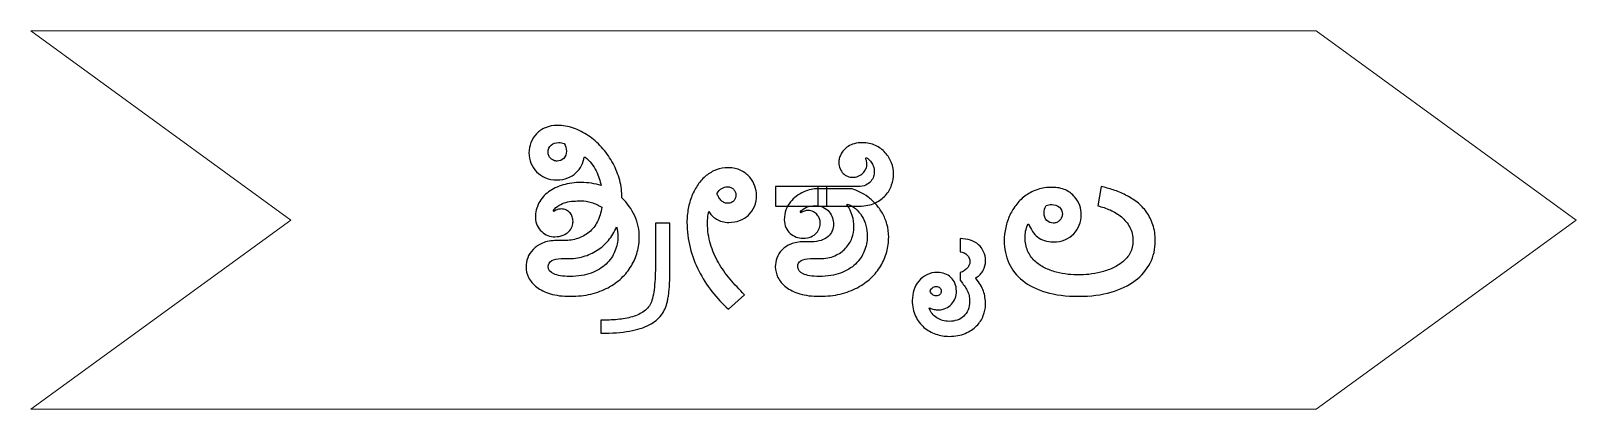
# Model space of a CAD drawing. Header units: centimetres. Extents: x -52 to 52, y -48 to 48.
# Drawn here: x -3.44 to 8.58, y -9.23 to -6.29 of the extents above; entities that cross this region are included whole.
import ezdxf

# ---------------------------------------------------------------- set-up
doc = ezdxf.new("R2010")
doc.units = ezdxf.units.CM
doc.header["$MEASUREMENT"] = 0
doc.layers.add('Model-Front', color=7, linetype='Continuous')
doc.layers.add('No Print', color=7, linetype='Continuous', plot=False)

msp = doc.modelspace()

# ---------------------------------------------------------------- linework, layer by layer
at = {"layer": 'Model-Front', "lineweight": 9}
for points in [[(-3.44099, -6.28724), (-3.44099, -6.28724), (6.55901, -6.28724), (6.55901, -6.28724)], [(-1.41999, -7.75873), (-1.41999, -7.75873), (-3.44099, -6.28724), (-3.44099, -6.28724)], [(6.55901, -6.28724), (6.55901, -6.28724), (8.58009, -7.75873), (8.58009, -7.75873)], [(-1.41999, -7.75873), (-1.41999, -7.75873), (-3.44099, -9.23021), (-3.44099, -9.23021)], [(6.55901, -9.23021), (6.55901, -9.23021), (8.58009, -7.75873), (8.58009, -7.75873)], [(-3.44099, -9.23021), (-3.44099, -9.23021), (6.55901, -9.23021), (6.55901, -9.23021)]]:
    msp.add_open_spline(points, degree=3, dxfattribs=at)
at = {"layer": 'No Print', "color": 250}
for points, knots in [([(1.15699, -7.58674), (1.20044, -7.62747), (1.2337, -7.67431), (1.25723, -7.72727), (1.28054, -7.78044), (1.29231, -7.8352), (1.29231, -7.89177), (1.29231, -7.93115), (1.2871, -7.96962), (1.2767, -8.00763), (1.26629, -8.04565), (1.2509, -8.08185), (1.23031, -8.1158), (1.20971, -8.14974), (1.18437, -8.18142), (1.15405, -8.21016), (1.12373, -8.23912), (1.08888, -8.26424), (1.04905, -8.28528), (1.00923, -8.3061), (0.96487, -8.32262), (0.91577, -8.33461), (0.86667, -8.34661), (0.81326, -8.35249), (0.75533, -8.35249), (0.69605, -8.35249), (0.64491, -8.34593), (0.60146, -8.3328), (0.55824, -8.31991), (0.52249, -8.30248), (0.4942, -8.28076), (0.46592, -8.25926), (0.44487, -8.2346), (0.43107, -8.20699), (0.41749, -8.17938), (0.4107, -8.1511), (0.4107, -8.12236), (0.4107, -8.10041), (0.415, -8.07733), (0.42383, -8.05357), (0.43265, -8.02958), (0.44668, -8.00763), (0.46569, -7.98795), (0.4847, -7.96803), (0.50936, -7.95151), (0.53946, -7.93839), (0.56978, -7.92549), (0.60644, -7.91893), (0.64921, -7.91893), (0.64921, -7.91893), (0.70759, -7.91893), (0.70759, -7.91893), (0.7456, -7.91893), (0.78113, -7.91327), (0.81439, -7.90241), (0.84743, -7.89132), (0.87685, -7.8748), (0.90242, -7.85285), (0.92822, -7.83113), (0.94926, -7.80398), (0.96623, -7.77139), (0.98298, -7.73881), (0.99429, -7.70147), (0.99995, -7.65893), (0.97483, -7.64263), (0.94836, -7.63042), (0.92075, -7.62227), (0.89314, -7.61412), (0.86599, -7.61005), (0.83951, -7.61005), (0.8196, -7.61005), (0.79969, -7.61073), (0.77955, -7.61186), (0.75941, -7.61322), (0.73995, -7.61639), (0.72117, -7.62159), (0.70238, -7.62657), (0.68451, -7.63426), (0.66754, -7.64444), (0.65056, -7.65463), (0.6354, -7.66866), (0.62205, -7.68676), (0.62205, -7.68676), (0.62748, -7.69151), (0.62748, -7.69151), (0.63767, -7.68495), (0.6474, -7.6802), (0.6569, -7.67726), (0.6664, -7.67431), (0.67546, -7.67296), (0.68451, -7.67296), (0.69989, -7.67296), (0.71325, -7.6759), (0.72479, -7.68156), (0.73633, -7.68721), (0.74606, -7.69468), (0.75375, -7.70373), (0.76144, -7.71278), (0.7671, -7.72319), (0.77095, -7.73451), (0.77457, -7.74605), (0.77661, -7.75759), (0.77661, -7.76913), (0.77661, -7.78225), (0.77389, -7.79606), (0.76869, -7.81009), (0.76325, -7.82434), (0.75488, -7.83724), (0.74334, -7.84901), (0.7318, -7.86077), (0.71709, -7.87028), (0.69899, -7.87774), (0.68089, -7.88521), (0.65916, -7.88906), (0.63405, -7.88906), (0.61685, -7.88906), (0.5992, -7.88566), (0.58132, -7.87888), (0.56344, -7.87186), (0.54715, -7.8619), (0.53267, -7.84901), (0.51796, -7.83588), (0.50619, -7.82027), (0.49714, -7.80217), (0.48809, -7.78406), (0.48357, -7.7637), (0.48357, -7.74129), (0.48357, -7.6983), (0.49262, -7.66006), (0.51095, -7.62612), (0.52928, -7.5924), (0.55439, -7.56366), (0.5863, -7.54013), (0.61821, -7.51637), (0.65577, -7.49826), (0.69899, -7.48559), (0.74221, -7.47315), (0.78905, -7.46681), (0.83951, -7.46681), (0.89473, -7.46681), (0.94655, -7.47496), (0.99474, -7.49125), (0.99112, -7.4736), (0.98637, -7.45504), (0.98049, -7.43558), (0.97438, -7.41612), (0.96668, -7.39666), (0.95695, -7.3772), (0.94722, -7.35774), (0.93523, -7.33873), (0.92098, -7.32018), (0.90695, -7.30162), (0.88997, -7.28465), (0.87006, -7.26926), (0.87006, -7.26926), (0.8635, -7.26859), (0.8635, -7.26859), (0.86033, -7.29099), (0.85332, -7.31316), (0.84245, -7.33443), (0.83159, -7.35593), (0.81734, -7.37494), (0.79946, -7.39146), (0.78158, -7.4082), (0.76031, -7.42155), (0.73542, -7.43174), (0.71076, -7.44169), (0.68315, -7.4469), (0.6526, -7.4469), (0.61934, -7.4469), (0.58947, -7.44124), (0.56231, -7.42993), (0.53539, -7.41861), (0.51253, -7.40345), (0.49352, -7.38422), (0.47451, -7.36498), (0.45981, -7.34258), (0.4494, -7.31724), (0.43899, -7.29189), (0.43378, -7.26519), (0.43378, -7.23736), (0.43378, -7.20862), (0.43899, -7.18147), (0.44894, -7.15544), (0.45913, -7.12965), (0.47384, -7.10702), (0.49284, -7.08733), (0.51185, -7.06764), (0.53493, -7.0518), (0.56231, -7.04026), (0.58992, -7.0285), (0.62069, -7.02261), (0.65532, -7.02261), (0.69718, -7.02261), (0.73859, -7.02963), (0.77955, -7.04388), (0.8205, -7.05791), (0.8592, -7.0776), (0.89586, -7.10272), (0.93252, -7.12806), (0.96646, -7.15771), (0.99769, -7.19187), (1.02891, -7.22627), (1.05607, -7.26361), (1.07915, -7.30434), (1.10246, -7.34507), (1.12078, -7.38784), (1.13459, -7.43264), (1.14817, -7.47745), (1.15586, -7.52293), (1.15699, -7.56887), (1.15699, -7.56887), (1.15699, -7.58674), (1.15699, -7.58674)], [0, 0, 0, 0, 0.01408451, 0.01408451, 0.01408451, 0.02816901, 0.02816901, 0.02816901, 0.04225352, 0.04225352, 0.04225352, 0.05633803, 0.05633803, 0.05633803, 0.07042254, 0.07042254, 0.07042254, 0.08450704, 0.08450704, 0.08450704, 0.09859155, 0.09859155, 0.09859155, 0.11267606, 0.11267606, 0.11267606, 0.12676056, 0.12676056, 0.12676056, 0.14084507, 0.14084507, 0.14084507, 0.15492958, 0.15492958, 0.15492958, 0.16901408, 0.16901408, 0.16901408, 0.18309859, 0.18309859, 0.18309859, 0.1971831, 0.1971831, 0.1971831, 0.21126761, 0.21126761, 0.21126761, 0.22535211, 0.22535211, 0.22535211, 0.23943662, 0.23943662, 0.23943662, 0.25352113, 0.25352113, 0.25352113, 0.26760563, 0.26760563, 0.26760563, 0.28169014, 0.28169014, 0.28169014, 0.29577465, 0.29577465, 0.29577465, 0.30985915, 0.30985915, 0.30985915, 0.32394366, 0.32394366, 0.32394366, 0.33802817, 0.33802817, 0.33802817, 0.35211268, 0.35211268, 0.35211268, 0.36619718, 0.36619718, 0.36619718, 0.38028169, 0.38028169, 0.38028169, 0.3943662, 0.3943662, 0.3943662, 0.4084507, 0.4084507, 0.4084507, 0.42253521, 0.42253521, 0.42253521, 0.43661972, 0.43661972, 0.43661972, 0.45070423, 0.45070423, 0.45070423, 0.46478873, 0.46478873, 0.46478873, 0.47887324, 0.47887324, 0.47887324, 0.49295775, 0.49295775, 0.49295775, 0.50704225, 0.50704225, 0.50704225, 0.52112676, 0.52112676, 0.52112676, 0.53521127, 0.53521127, 0.53521127, 0.54929577, 0.54929577, 0.54929577, 0.56338028, 0.56338028, 0.56338028, 0.57746479, 0.57746479, 0.57746479, 0.5915493, 0.5915493, 0.5915493, 0.6056338, 0.6056338, 0.6056338, 0.61971831, 0.61971831, 0.61971831, 0.63380282, 0.63380282, 0.63380282, 0.64788732, 0.64788732, 0.64788732, 0.66197183, 0.66197183, 0.66197183, 0.67605634, 0.67605634, 0.67605634, 0.69014085, 0.69014085, 0.69014085, 0.70422535, 0.70422535, 0.70422535, 0.71830986, 0.71830986, 0.71830986, 0.73239437, 0.73239437, 0.73239437, 0.74647887, 0.74647887, 0.74647887, 0.76056338, 0.76056338, 0.76056338, 0.77464789, 0.77464789, 0.77464789, 0.78873239, 0.78873239, 0.78873239, 0.8028169, 0.8028169, 0.8028169, 0.81690141, 0.81690141, 0.81690141, 0.83098592, 0.83098592, 0.83098592, 0.84507042, 0.84507042, 0.84507042, 0.85915493, 0.85915493, 0.85915493, 0.87323944, 0.87323944, 0.87323944, 0.88732394, 0.88732394, 0.88732394, 0.90140845, 0.90140845, 0.90140845, 0.91549296, 0.91549296, 0.91549296, 0.92957746, 0.92957746, 0.92957746, 0.94366197, 0.94366197, 0.94366197, 0.95774648, 0.95774648, 0.95774648, 0.97183099, 0.97183099, 0.97183099, 0.98591549, 0.98591549, 0.98591549, 1, 1, 1, 1]), ([(0.6526, -7.30027), (0.67297, -7.30027), (0.68994, -7.29325), (0.70397, -7.27922), (0.718, -7.26497), (0.72479, -7.24596), (0.72479, -7.2222), (0.72479, -7.20183), (0.71936, -7.18214), (0.70827, -7.16314), (0.69446, -7.15838), (0.68021, -7.1559), (0.66527, -7.1559), (0.64129, -7.1559), (0.6216, -7.16268), (0.60576, -7.17604), (0.59015, -7.18961), (0.58223, -7.20749), (0.58223, -7.23012), (0.58223, -7.23985), (0.58426, -7.2489), (0.58788, -7.25772), (0.59173, -7.26632), (0.59693, -7.27356), (0.6035, -7.2799), (0.61006, -7.28601), (0.61775, -7.29099), (0.62613, -7.29483), (0.6345, -7.29846), (0.64332, -7.30027), (0.6526, -7.30027)], [0, 0, 0, 0, 0.1, 0.1, 0.1, 0.2, 0.2, 0.2, 0.3, 0.3, 0.3, 0.4, 0.4, 0.4, 0.5, 0.5, 0.5, 0.6, 0.6, 0.6, 0.7, 0.7, 0.7, 0.8, 0.8, 0.8, 0.9, 0.9, 0.9, 1, 1, 1, 1]), ([(2.68215, -7.65033), (2.68215, -7.65033), (2.68215, -7.49849), (2.68215, -7.49849), (2.68215, -7.49849), (2.99374, -7.49849), (2.99374, -7.49849), (3.0175, -7.49849), (3.03764, -7.49464), (3.05371, -7.48695), (3.06977, -7.47926), (3.0829, -7.46975), (3.09285, -7.45821), (3.10281, -7.44667), (3.10982, -7.43445), (3.11412, -7.42133), (3.1182, -7.4082), (3.12023, -7.39621), (3.12023, -7.38512), (3.12023, -7.36883), (3.11797, -7.35435), (3.11345, -7.34145), (3.10869, -7.32855), (3.10304, -7.31746), (3.09647, -7.30796), (3.08991, -7.29846), (3.0829, -7.29076), (3.07588, -7.28488), (3.06887, -7.27877), (3.06276, -7.27447), (3.05801, -7.27175), (3.05801, -7.27175), (3.05325, -7.27854), (3.05325, -7.27854), (3.05687, -7.28737), (3.05936, -7.29506), (3.06095, -7.3014), (3.06253, -7.30773), (3.06321, -7.31407), (3.06321, -7.32018), (3.06321, -7.33489), (3.06049, -7.34846), (3.05461, -7.36136), (3.04895, -7.37426), (3.04103, -7.38535), (3.03108, -7.39508), (3.02112, -7.40481), (3.00958, -7.4125), (2.996, -7.41793), (2.98243, -7.42359), (2.96794, -7.42631), (2.95188, -7.42631), (2.93875, -7.42631), (2.92563, -7.42382), (2.91273, -7.41861), (2.90006, -7.41363), (2.88852, -7.40617), (2.87834, -7.39621), (2.86815, -7.38625), (2.86001, -7.37403), (2.8539, -7.35978), (2.84756, -7.3453), (2.84462, -7.32855), (2.84462, -7.30977), (2.84462, -7.30117), (2.84575, -7.29167), (2.84824, -7.2808), (2.8505, -7.26994), (2.8548, -7.25886), (2.86046, -7.24777), (2.86612, -7.23645), (2.87381, -7.22537), (2.88309, -7.2145), (2.89236, -7.20364), (2.90368, -7.19414), (2.91703, -7.18577), (2.93061, -7.17739), (2.94645, -7.17038), (2.96455, -7.16517), (2.98265, -7.15974), (3.00347, -7.15725), (3.02678, -7.15725), (3.06479, -7.15725), (3.09896, -7.16427), (3.12883, -7.17875), (3.15893, -7.19301), (3.1845, -7.21179), (3.20554, -7.2351), (3.22659, -7.25818), (3.24243, -7.28443), (3.25352, -7.31339), (3.2646, -7.34235), (3.27003, -7.37132), (3.27003, -7.40051), (3.27003, -7.42789), (3.26528, -7.4564), (3.25533, -7.48605), (3.24537, -7.51569), (3.22953, -7.54262), (3.20781, -7.56683), (3.18608, -7.59127), (3.15848, -7.61118), (3.12499, -7.62679), (3.09127, -7.64263), (3.05122, -7.65033), (3.00438, -7.65033), (3.00438, -7.65033), (2.68215, -7.65033), (2.68215, -7.65033)], [0, 0, 0, 0, 0.02777778, 0.02777778, 0.02777778, 0.05555556, 0.05555556, 0.05555556, 0.08333333, 0.08333333, 0.08333333, 0.11111111, 0.11111111, 0.11111111, 0.13888889, 0.13888889, 0.13888889, 0.16666667, 0.16666667, 0.16666667, 0.19444444, 0.19444444, 0.19444444, 0.22222222, 0.22222222, 0.22222222, 0.25, 0.25, 0.25, 0.27777778, 0.27777778, 0.27777778, 0.30555556, 0.30555556, 0.30555556, 0.33333333, 0.33333333, 0.33333333, 0.36111111, 0.36111111, 0.36111111, 0.38888889, 0.38888889, 0.38888889, 0.41666667, 0.41666667, 0.41666667, 0.44444444, 0.44444444, 0.44444444, 0.47222222, 0.47222222, 0.47222222, 0.5, 0.5, 0.5, 0.52777778, 0.52777778, 0.52777778, 0.55555556, 0.55555556, 0.55555556, 0.58333333, 0.58333333, 0.58333333, 0.61111111, 0.61111111, 0.61111111, 0.63888889, 0.63888889, 0.63888889, 0.66666667, 0.66666667, 0.66666667, 0.69444444, 0.69444444, 0.69444444, 0.72222222, 0.72222222, 0.72222222, 0.75, 0.75, 0.75, 0.77777778, 0.77777778, 0.77777778, 0.80555556, 0.80555556, 0.80555556, 0.83333333, 0.83333333, 0.83333333, 0.86111111, 0.86111111, 0.86111111, 0.88888889, 0.88888889, 0.88888889, 0.91666667, 0.91666667, 0.91666667, 0.94444444, 0.94444444, 0.94444444, 0.97222222, 0.97222222, 0.97222222, 1, 1, 1, 1]), ([(1.98587, -8.45319), (1.93993, -8.41178), (1.89717, -8.36584), (1.85757, -8.31561), (1.81797, -8.2656), (1.7838, -8.21174), (1.75506, -8.15449), (1.72632, -8.09724), (1.70392, -8.03705), (1.6874, -7.97392), (1.67111, -7.91078), (1.66296, -7.84516), (1.66296, -7.77705), (1.66296, -7.74084), (1.66636, -7.70509), (1.67292, -7.66956), (1.67948, -7.63426), (1.68921, -7.601), (1.70211, -7.56954), (1.71478, -7.53809), (1.73062, -7.50913), (1.7494, -7.48265), (1.76818, -7.45618), (1.78945, -7.43309), (1.81321, -7.41363), (1.83675, -7.3944), (1.86277, -7.37924), (1.89128, -7.36838), (1.91979, -7.35752), (1.95034, -7.35208), (1.98315, -7.35208), (2.02208, -7.35208), (2.05534, -7.3591), (2.08317, -7.37336), (2.11101, -7.38739), (2.13409, -7.40504), (2.15196, -7.42631), (2.16984, -7.44758), (2.18296, -7.47043), (2.19156, -7.49532), (2.20016, -7.51999), (2.20469, -7.54307), (2.20469, -7.56434), (2.20469, -7.59693), (2.19903, -7.62634), (2.18772, -7.65282), (2.1764, -7.67907), (2.16101, -7.70147), (2.14133, -7.72002), (2.12164, -7.73858), (2.09856, -7.75284), (2.07231, -7.76279), (2.04606, -7.77275), (2.01778, -7.77773), (1.98791, -7.77773), (1.96958, -7.77773), (1.95261, -7.77546), (1.93631, -7.77071), (1.92025, -7.76619), (1.90554, -7.75985), (1.89196, -7.75193), (1.87861, -7.74378), (1.86662, -7.73473), (1.85644, -7.72455), (1.84648, -7.71459), (1.83811, -7.70418), (1.832, -7.69355), (1.82883, -7.70758), (1.82679, -7.72206), (1.82543, -7.737), (1.82408, -7.7517), (1.8234, -7.76687), (1.8234, -7.78225), (1.8234, -7.84154), (1.83086, -7.8963), (1.84603, -7.94676), (1.86096, -7.99722), (1.88133, -8.04474), (1.90735, -8.08955), (1.93315, -8.13435), (1.96347, -8.17735), (1.99832, -8.21853), (2.03339, -8.25971), (2.07073, -8.30022), (2.11055, -8.3405), (2.11055, -8.3405), (1.98587, -8.45319), (1.98587, -8.45319)], [0, 0, 0, 0, 0.03448276, 0.03448276, 0.03448276, 0.06896552, 0.06896552, 0.06896552, 0.10344828, 0.10344828, 0.10344828, 0.13793103, 0.13793103, 0.13793103, 0.17241379, 0.17241379, 0.17241379, 0.20689655, 0.20689655, 0.20689655, 0.24137931, 0.24137931, 0.24137931, 0.27586207, 0.27586207, 0.27586207, 0.31034483, 0.31034483, 0.31034483, 0.34482759, 0.34482759, 0.34482759, 0.37931034, 0.37931034, 0.37931034, 0.4137931, 0.4137931, 0.4137931, 0.44827586, 0.44827586, 0.44827586, 0.48275862, 0.48275862, 0.48275862, 0.51724138, 0.51724138, 0.51724138, 0.55172414, 0.55172414, 0.55172414, 0.5862069, 0.5862069, 0.5862069, 0.62068966, 0.62068966, 0.62068966, 0.65517241, 0.65517241, 0.65517241, 0.68965517, 0.68965517, 0.68965517, 0.72413793, 0.72413793, 0.72413793, 0.75862069, 0.75862069, 0.75862069, 0.79310345, 0.79310345, 0.79310345, 0.82758621, 0.82758621, 0.82758621, 0.86206897, 0.86206897, 0.86206897, 0.89655172, 0.89655172, 0.89655172, 0.93103448, 0.93103448, 0.93103448, 0.96551724, 0.96551724, 0.96551724, 1, 1, 1, 1]), ([(1.89694, -7.55031), (1.8992, -7.55959), (1.90282, -7.56887), (1.90803, -7.57814), (1.91301, -7.58742), (1.91912, -7.59579), (1.92613, -7.60326), (1.93315, -7.61095), (1.94107, -7.61684), (1.95012, -7.62159), (1.95894, -7.62612), (1.96845, -7.62861), (1.97863, -7.62861), (1.99085, -7.62861), (2.00148, -7.62634), (2.01008, -7.62182), (2.01868, -7.61752), (2.02547, -7.61209), (2.03022, -7.60575), (2.03497, -7.59919), (2.03859, -7.5924), (2.04086, -7.58471), (2.04312, -7.57724), (2.04425, -7.57022), (2.04425, -7.56366), (2.04425, -7.55461), (2.04244, -7.54646), (2.03882, -7.53877), (2.03543, -7.53108), (2.03045, -7.52429), (2.02434, -7.51886), (2.018, -7.5132), (2.01099, -7.5089), (2.00307, -7.50551), (1.99515, -7.50234), (1.98678, -7.50053), (1.97795, -7.50053), (1.94559, -7.50053), (1.91866, -7.51705), (1.89694, -7.55031)], [0, 0, 0, 0, 0.07692308, 0.07692308, 0.07692308, 0.15384615, 0.15384615, 0.15384615, 0.23076923, 0.23076923, 0.23076923, 0.30769231, 0.30769231, 0.30769231, 0.38461538, 0.38461538, 0.38461538, 0.46153846, 0.46153846, 0.46153846, 0.53846154, 0.53846154, 0.53846154, 0.61538462, 0.61538462, 0.61538462, 0.69230769, 0.69230769, 0.69230769, 0.76923077, 0.76923077, 0.76923077, 0.84615385, 0.84615385, 0.84615385, 0.92307692, 0.92307692, 0.92307692, 1, 1, 1, 1]), ([(2.42011, -7.75713), (2.42011, -7.72885), (2.42441, -7.70305), (2.43301, -7.67997), (2.44161, -7.65666), (2.45292, -7.6363), (2.46718, -7.61865), (2.48121, -7.601), (2.4975, -7.58561), (2.5156, -7.57249), (2.5337, -7.55936), (2.55226, -7.54873), (2.57149, -7.54035), (2.59073, -7.53198), (2.60973, -7.52587), (2.62852, -7.5218), (2.6473, -7.51773), (2.6645, -7.51592), (2.67988, -7.51592), (2.67988, -7.51592), (2.94713, -7.51659), (2.94713, -7.51659), (2.96613, -7.52225), (2.98627, -7.5304), (3.00777, -7.54103), (3.02927, -7.55167), (3.05054, -7.56479), (3.07181, -7.58086), (3.09308, -7.5967), (3.11322, -7.61525), (3.13245, -7.63607), (3.15169, -7.65712), (3.16866, -7.68065), (3.18337, -7.70645), (3.1983, -7.73224), (3.21007, -7.76076), (3.21889, -7.79153), (3.22772, -7.82253), (3.23224, -7.85602), (3.23224, -7.89177), (3.23224, -7.93115), (3.22704, -7.96962), (3.21663, -8.00763), (3.20622, -8.04565), (3.19083, -8.08185), (3.17024, -8.1158), (3.14965, -8.14974), (3.12431, -8.18142), (3.09398, -8.21016), (3.06366, -8.23912), (3.02859, -8.26424), (2.98899, -8.28528), (2.94916, -8.3061), (2.90481, -8.32262), (2.85571, -8.33461), (2.8066, -8.34661), (2.7532, -8.35249), (2.69527, -8.35249), (2.63598, -8.35249), (2.58462, -8.34593), (2.5414, -8.3328), (2.49818, -8.31991), (2.4622, -8.30248), (2.43391, -8.28076), (2.40563, -8.25926), (2.38481, -8.2346), (2.371, -8.20699), (2.35743, -8.17938), (2.35041, -8.1511), (2.35041, -8.12236), (2.35041, -8.10041), (2.35449, -8.07778), (2.36286, -8.0547), (2.371, -8.03184), (2.3839, -8.01103), (2.40178, -7.99225), (2.41966, -7.97346), (2.44274, -7.95808), (2.47057, -7.94608), (2.4984, -7.93409), (2.53212, -7.92821), (2.57195, -7.92821), (2.57195, -7.92821), (2.62965, -7.92821), (2.62965, -7.92821), (2.65974, -7.92821), (2.68554, -7.92459), (2.70704, -7.91734), (2.72876, -7.90988), (2.74664, -7.89992), (2.76089, -7.88748), (2.77492, -7.8748), (2.78556, -7.86032), (2.79235, -7.84358), (2.79914, -7.82706), (2.80253, -7.80941), (2.80253, -7.7904), (2.80253, -7.77524), (2.80004, -7.7594), (2.79506, -7.74265), (2.78986, -7.72568), (2.78171, -7.71007), (2.77017, -7.69581), (2.75863, -7.68156), (2.7437, -7.66979), (2.72514, -7.66074), (2.70636, -7.65169), (2.68373, -7.64716), (2.6568, -7.64716), (2.63553, -7.64716), (2.61471, -7.65101), (2.59412, -7.65893), (2.57353, -7.66707), (2.55633, -7.6802), (2.54275, -7.69875), (2.54275, -7.69875), (2.54796, -7.70351), (2.54796, -7.70351), (2.55814, -7.69672), (2.5681, -7.69196), (2.5776, -7.68925), (2.58711, -7.68631), (2.59616, -7.68495), (2.60498, -7.68495), (2.6206, -7.68495), (2.63417, -7.68789), (2.64617, -7.69423), (2.65816, -7.70034), (2.66812, -7.70826), (2.67604, -7.71776), (2.68396, -7.72727), (2.68984, -7.73767), (2.69391, -7.74876), (2.69776, -7.76008), (2.6998, -7.77094), (2.6998, -7.78089), (2.6998, -7.79289), (2.69753, -7.80601), (2.69278, -7.82004), (2.68826, -7.8343), (2.68056, -7.8472), (2.66993, -7.85919), (2.65952, -7.87118), (2.64549, -7.88114), (2.62829, -7.88906), (2.61109, -7.89698), (2.58982, -7.90105), (2.5647, -7.90105), (2.54728, -7.90105), (2.53008, -7.89766), (2.51288, -7.8911), (2.49569, -7.88453), (2.4803, -7.87503), (2.4665, -7.86281), (2.45269, -7.85082), (2.44161, -7.83566), (2.43301, -7.81778), (2.42441, -7.7999), (2.42011, -7.77976), (2.42011, -7.75713)], [0, 0, 0, 0, 0.01886792, 0.01886792, 0.01886792, 0.03773585, 0.03773585, 0.03773585, 0.05660377, 0.05660377, 0.05660377, 0.0754717, 0.0754717, 0.0754717, 0.09433962, 0.09433962, 0.09433962, 0.11320755, 0.11320755, 0.11320755, 0.13207547, 0.13207547, 0.13207547, 0.1509434, 0.1509434, 0.1509434, 0.16981132, 0.16981132, 0.16981132, 0.18867925, 0.18867925, 0.18867925, 0.20754717, 0.20754717, 0.20754717, 0.22641509, 0.22641509, 0.22641509, 0.24528302, 0.24528302, 0.24528302, 0.26415094, 0.26415094, 0.26415094, 0.28301887, 0.28301887, 0.28301887, 0.30188679, 0.30188679, 0.30188679, 0.32075472, 0.32075472, 0.32075472, 0.33962264, 0.33962264, 0.33962264, 0.35849057, 0.35849057, 0.35849057, 0.37735849, 0.37735849, 0.37735849, 0.39622642, 0.39622642, 0.39622642, 0.41509434, 0.41509434, 0.41509434, 0.43396226, 0.43396226, 0.43396226, 0.45283019, 0.45283019, 0.45283019, 0.47169811, 0.47169811, 0.47169811, 0.49056604, 0.49056604, 0.49056604, 0.50943396, 0.50943396, 0.50943396, 0.52830189, 0.52830189, 0.52830189, 0.54716981, 0.54716981, 0.54716981, 0.56603774, 0.56603774, 0.56603774, 0.58490566, 0.58490566, 0.58490566, 0.60377358, 0.60377358, 0.60377358, 0.62264151, 0.62264151, 0.62264151, 0.64150943, 0.64150943, 0.64150943, 0.66037736, 0.66037736, 0.66037736, 0.67924528, 0.67924528, 0.67924528, 0.69811321, 0.69811321, 0.69811321, 0.71698113, 0.71698113, 0.71698113, 0.73584906, 0.73584906, 0.73584906, 0.75471698, 0.75471698, 0.75471698, 0.77358491, 0.77358491, 0.77358491, 0.79245283, 0.79245283, 0.79245283, 0.81132075, 0.81132075, 0.81132075, 0.83018868, 0.83018868, 0.83018868, 0.8490566, 0.8490566, 0.8490566, 0.86792453, 0.86792453, 0.86792453, 0.88679245, 0.88679245, 0.88679245, 0.90566038, 0.90566038, 0.90566038, 0.9245283, 0.9245283, 0.9245283, 0.94339623, 0.94339623, 0.94339623, 0.96226415, 0.96226415, 0.96226415, 0.98113208, 0.98113208, 0.98113208, 1, 1, 1, 1]), ([(2.75116, -7.65033), (2.75116, -7.65033), (2.35064, -7.65033), (2.35064, -7.65033), (2.35064, -7.65033), (2.35064, -7.49849), (2.35064, -7.49849), (2.35064, -7.49849), (2.75116, -7.49849), (2.75116, -7.49849), (2.75116, -7.49849), (2.75116, -7.65033), (2.75116, -7.65033)], [0, 0, 0, 0, 0.25, 0.25, 0.25, 0.5, 0.5, 0.5, 0.75, 0.75, 0.75, 1, 1, 1, 1]), ([(4.70988, -8.35249), (4.61303, -8.35249), (4.5284, -8.34186), (4.45599, -8.32036), (4.38358, -8.29886), (4.32316, -8.26899), (4.27496, -8.23052), (4.22676, -8.19205), (4.19079, -8.14635), (4.16703, -8.09362), (4.14304, -8.04067), (4.13127, -7.98274), (4.13127, -7.91961), (4.13127, -7.88544), (4.13489, -7.8515), (4.14236, -7.81755), (4.15005, -7.78338), (4.16092, -7.75103), (4.17517, -7.72025), (4.18965, -7.6897), (4.2073, -7.66119), (4.22835, -7.63471), (4.24939, -7.60847), (4.27361, -7.58584), (4.30121, -7.5666), (4.32882, -7.54737), (4.35937, -7.53221), (4.39308, -7.52112), (4.42657, -7.51003), (4.46301, -7.5046), (4.50238, -7.5046), (4.54356, -7.5046), (4.57864, -7.51139), (4.6076, -7.52519), (4.63634, -7.53877), (4.6601, -7.55619), (4.67843, -7.57724), (4.69676, -7.59806), (4.71011, -7.62114), (4.71826, -7.64648), (4.7264, -7.6716), (4.73048, -7.69581), (4.73048, -7.71867), (4.73048, -7.74695), (4.7255, -7.77388), (4.71531, -7.79922), (4.70513, -7.82457), (4.69065, -7.84697), (4.67187, -7.8662), (4.65309, -7.88544), (4.63023, -7.90083), (4.60353, -7.91237), (4.57683, -7.92368), (4.54673, -7.92956), (4.51302, -7.92956), (4.4879, -7.92956), (4.46504, -7.92617), (4.44468, -7.91915), (4.42431, -7.91237), (4.40621, -7.90286), (4.39037, -7.89064), (4.37453, -7.87865), (4.36095, -7.86394), (4.34986, -7.84697), (4.339, -7.83), (4.32995, -7.81122), (4.32339, -7.79085), (4.32339, -7.79085), (4.31615, -7.79085), (4.31615, -7.79085), (4.30732, -7.80941), (4.30121, -7.82796), (4.29782, -7.84606), (4.29465, -7.86417), (4.29284, -7.88001), (4.29284, -7.89381), (4.29284, -7.93341), (4.29963, -7.96849), (4.31321, -7.99835), (4.32656, -8.02845), (4.34466, -8.05425), (4.36729, -8.07597), (4.38969, -8.09769), (4.41549, -8.1158), (4.44468, -8.13005), (4.47387, -8.14431), (4.50419, -8.15585), (4.53519, -8.16422), (4.56642, -8.17259), (4.59742, -8.17848), (4.62797, -8.18165), (4.65874, -8.18504), (4.68703, -8.18662), (4.7126, -8.18662), (4.73523, -8.18662), (4.76102, -8.18504), (4.79044, -8.18165), (4.81986, -8.17848), (4.85018, -8.17282), (4.88141, -8.1649), (4.91241, -8.15698), (4.94318, -8.14635), (4.97305, -8.13345), (5.00315, -8.12032), (5.03008, -8.10403), (5.05361, -8.08434), (5.07737, -8.06466), (5.09638, -8.04135), (5.11109, -8.01465), (5.12557, -7.98795), (5.13281, -7.95694), (5.13281, -7.92164), (5.13281, -7.88137), (5.12444, -7.84584), (5.10769, -7.81484), (5.09095, -7.78384), (5.06945, -7.75736), (5.04297, -7.73519), (5.01673, -7.71324), (4.98753, -7.69513), (4.95518, -7.68088), (4.92304, -7.66685), (4.89136, -7.65621), (4.86036, -7.6492), (4.86036, -7.6492), (4.88503, -7.49849), (4.88503, -7.49849), (4.91535, -7.50528), (4.94703, -7.51388), (4.97984, -7.52451), (5.01243, -7.53515), (5.04433, -7.54827), (5.07556, -7.56434), (5.10679, -7.58018), (5.1362, -7.59896), (5.16449, -7.62069), (5.19255, -7.64218), (5.21699, -7.66775), (5.23803, -7.69672), (5.25885, -7.72591), (5.2756, -7.75895), (5.28804, -7.79583), (5.30049, -7.83294), (5.3066, -7.87458), (5.3066, -7.92097), (5.3066, -7.98319), (5.29325, -8.04067), (5.26654, -8.09362), (5.23962, -8.14635), (5.20092, -8.19205), (5.14978, -8.23052), (5.09864, -8.26899), (5.03619, -8.29886), (4.96219, -8.32036), (4.8882, -8.34186), (4.80402, -8.35249), (4.70988, -8.35249)], [0, 0, 0, 0, 0.01923077, 0.01923077, 0.01923077, 0.03846154, 0.03846154, 0.03846154, 0.05769231, 0.05769231, 0.05769231, 0.07692308, 0.07692308, 0.07692308, 0.09615385, 0.09615385, 0.09615385, 0.11538462, 0.11538462, 0.11538462, 0.13461538, 0.13461538, 0.13461538, 0.15384615, 0.15384615, 0.15384615, 0.17307692, 0.17307692, 0.17307692, 0.19230769, 0.19230769, 0.19230769, 0.21153846, 0.21153846, 0.21153846, 0.23076923, 0.23076923, 0.23076923, 0.25, 0.25, 0.25, 0.26923077, 0.26923077, 0.26923077, 0.28846154, 0.28846154, 0.28846154, 0.30769231, 0.30769231, 0.30769231, 0.32692308, 0.32692308, 0.32692308, 0.34615385, 0.34615385, 0.34615385, 0.36538462, 0.36538462, 0.36538462, 0.38461538, 0.38461538, 0.38461538, 0.40384615, 0.40384615, 0.40384615, 0.42307692, 0.42307692, 0.42307692, 0.44230769, 0.44230769, 0.44230769, 0.46153846, 0.46153846, 0.46153846, 0.48076923, 0.48076923, 0.48076923, 0.5, 0.5, 0.5, 0.51923077, 0.51923077, 0.51923077, 0.53846154, 0.53846154, 0.53846154, 0.55769231, 0.55769231, 0.55769231, 0.57692308, 0.57692308, 0.57692308, 0.59615385, 0.59615385, 0.59615385, 0.61538462, 0.61538462, 0.61538462, 0.63461538, 0.63461538, 0.63461538, 0.65384615, 0.65384615, 0.65384615, 0.67307692, 0.67307692, 0.67307692, 0.69230769, 0.69230769, 0.69230769, 0.71153846, 0.71153846, 0.71153846, 0.73076923, 0.73076923, 0.73076923, 0.75, 0.75, 0.75, 0.76923077, 0.76923077, 0.76923077, 0.78846154, 0.78846154, 0.78846154, 0.80769231, 0.80769231, 0.80769231, 0.82692308, 0.82692308, 0.82692308, 0.84615385, 0.84615385, 0.84615385, 0.86538462, 0.86538462, 0.86538462, 0.88461538, 0.88461538, 0.88461538, 0.90384615, 0.90384615, 0.90384615, 0.92307692, 0.92307692, 0.92307692, 0.94230769, 0.94230769, 0.94230769, 0.96153846, 0.96153846, 0.96153846, 0.98076923, 0.98076923, 0.98076923, 1, 1, 1, 1]), ([(3.06502, -7.88634), (3.06502, -7.8567), (3.0614, -7.82841), (3.05416, -7.80149), (3.04692, -7.77456), (3.03651, -7.74989), (3.02293, -7.72772), (3.00958, -7.70532), (2.99329, -7.68631), (2.97405, -7.67024), (2.95482, -7.6544), (2.9331, -7.64263), (2.90934, -7.63517), (2.90934, -7.63517), (2.90866, -7.64241), (2.90866, -7.64241), (2.94441, -7.69513), (2.96229, -7.75238), (2.96229, -7.81416), (2.96229, -7.84199), (2.95686, -7.8705), (2.94622, -7.89924), (2.93536, -7.92821), (2.91884, -7.95468), (2.89666, -7.97867), (2.87471, -8.00243), (2.84688, -8.02189), (2.81317, -8.03682), (2.77967, -8.05198), (2.74008, -8.05945), (2.69459, -8.05945), (2.69459, -8.05945), (2.62354, -8.05945), (2.62354, -8.05945), (2.59322, -8.05945), (2.569, -8.06443), (2.5509, -8.07461), (2.53302, -8.0848), (2.5242, -8.10064), (2.5242, -8.12168), (2.5242, -8.14567), (2.538, -8.16422), (2.56584, -8.1778), (2.59389, -8.19138), (2.63598, -8.19794), (2.69256, -8.19794), (2.75614, -8.19794), (2.81135, -8.18911), (2.85797, -8.17146), (2.90458, -8.15381), (2.94328, -8.13028), (2.97405, -8.10131), (3.0046, -8.07212), (3.02746, -8.03886), (3.04262, -8.00152), (3.05755, -7.96419), (3.06502, -7.92572), (3.06502, -7.88634)], [0, 0, 0, 0, 0.05263158, 0.05263158, 0.05263158, 0.10526316, 0.10526316, 0.10526316, 0.15789474, 0.15789474, 0.15789474, 0.21052632, 0.21052632, 0.21052632, 0.26315789, 0.26315789, 0.26315789, 0.31578947, 0.31578947, 0.31578947, 0.36842105, 0.36842105, 0.36842105, 0.42105263, 0.42105263, 0.42105263, 0.47368421, 0.47368421, 0.47368421, 0.52631579, 0.52631579, 0.52631579, 0.57894737, 0.57894737, 0.57894737, 0.63157895, 0.63157895, 0.63157895, 0.68421053, 0.68421053, 0.68421053, 0.73684211, 0.73684211, 0.73684211, 0.78947368, 0.78947368, 0.78947368, 0.84210526, 0.84210526, 0.84210526, 0.89473684, 0.89473684, 0.89473684, 0.94736842, 0.94736842, 0.94736842, 1, 1, 1, 1]), ([(4.51302, -7.78293), (4.52229, -7.78293), (4.53112, -7.78112), (4.53949, -7.77727), (4.54786, -7.77365), (4.55556, -7.76868), (4.56212, -7.76234), (4.56868, -7.75623), (4.57389, -7.74876), (4.57773, -7.74016), (4.58135, -7.73156), (4.58339, -7.72251), (4.58339, -7.71278), (4.58339, -7.69015), (4.57547, -7.67228), (4.55986, -7.6587), (4.54402, -7.64512), (4.52433, -7.63856), (4.50034, -7.63856), (4.48541, -7.63856), (4.47115, -7.64082), (4.45735, -7.6458), (4.44626, -7.66481), (4.44083, -7.6845), (4.44083, -7.70486), (4.44083, -7.72862), (4.44785, -7.74763), (4.46165, -7.76189), (4.47568, -7.77592), (4.49265, -7.78293), (4.51302, -7.78293)], [0, 0, 0, 0, 0.1, 0.1, 0.1, 0.2, 0.2, 0.2, 0.3, 0.3, 0.3, 0.4, 0.4, 0.4, 0.5, 0.5, 0.5, 0.6, 0.6, 0.6, 0.7, 0.7, 0.7, 0.8, 0.8, 0.8, 0.9, 0.9, 0.9, 1, 1, 1, 1]), ([(1.12531, -7.88634), (1.12531, -7.86077), (1.12192, -7.83633), (1.11535, -7.8128), (1.09861, -7.85217), (1.07734, -7.88702), (1.05177, -7.91757), (1.02597, -7.94812), (0.99678, -7.97392), (0.9642, -7.99473), (0.93138, -8.01578), (0.89563, -8.03184), (0.85671, -8.04293), (0.81779, -8.05402), (0.77661, -8.05945), (0.73271, -8.05945), (0.73271, -8.05945), (0.68383, -8.05945), (0.68383, -8.05945), (0.65328, -8.05945), (0.62907, -8.06443), (0.61119, -8.07461), (0.59331, -8.0848), (0.58426, -8.10064), (0.58426, -8.12168), (0.58426, -8.14567), (0.59829, -8.16422), (0.62613, -8.1778), (0.65396, -8.19138), (0.69605, -8.19794), (0.75262, -8.19794), (0.81643, -8.19794), (0.87142, -8.18911), (0.91803, -8.17146), (0.96465, -8.15381), (1.00334, -8.13028), (1.03412, -8.10131), (1.06489, -8.07212), (1.08775, -8.03886), (1.10268, -8.00152), (1.11784, -7.96419), (1.12531, -7.92572), (1.12531, -7.88634)], [0, 0, 0, 0, 0.07142857, 0.07142857, 0.07142857, 0.14285714, 0.14285714, 0.14285714, 0.21428571, 0.21428571, 0.21428571, 0.28571429, 0.28571429, 0.28571429, 0.35714286, 0.35714286, 0.35714286, 0.42857143, 0.42857143, 0.42857143, 0.5, 0.5, 0.5, 0.57142857, 0.57142857, 0.57142857, 0.64285714, 0.64285714, 0.64285714, 0.71428571, 0.71428571, 0.71428571, 0.78571429, 0.78571429, 0.78571429, 0.85714286, 0.85714286, 0.85714286, 0.92857143, 0.92857143, 0.92857143, 1, 1, 1, 1]), ([(0.99406, -8.53872), (1.03728, -8.53872), (1.08005, -8.53691), (1.12191, -8.53307), (1.164, -8.52945), (1.20247, -8.5222), (1.238, -8.5118), (1.2733, -8.50161), (1.30407, -8.4869), (1.33009, -8.46812), (1.35612, -8.44934), (1.3749, -8.42468), (1.38644, -8.39435), (1.3921, -8.37874), (1.39707, -8.35973), (1.40137, -8.3371), (1.40545, -8.3147), (1.40884, -8.28958), (1.41133, -8.26198), (1.41382, -8.23437), (1.4154, -8.2045), (1.41653, -8.17237), (1.41767, -8.14046), (1.41835, -8.1072), (1.41835, -8.0728), (1.41835, -8.0728), (1.41835, -7.78293), (1.41835, -7.78293), (1.41835, -7.78293), (1.53036, -7.78293), (1.53036, -7.78293), (1.53036, -7.78293), (1.53036, -8.0728), (1.53036, -8.0728), (1.53036, -8.1072), (1.53013, -8.13729), (1.5299, -8.16309), (1.52968, -8.18911), (1.52922, -8.21197), (1.52855, -8.23188), (1.52787, -8.25179), (1.52719, -8.26922), (1.52606, -8.28415), (1.52493, -8.29931), (1.52357, -8.31289), (1.52198, -8.32534), (1.5204, -8.33756), (1.51859, -8.34932), (1.51678, -8.36018), (1.51474, -8.37082), (1.51271, -8.38213), (1.51044, -8.39367), (1.50207, -8.43237), (1.48646, -8.46722), (1.46405, -8.49754), (1.44143, -8.52809), (1.40975, -8.55411), (1.36879, -8.57516), (1.32806, -8.59643), (1.27692, -8.61249), (1.21537, -8.62358), (1.15404, -8.63467), (1.08005, -8.6401), (0.99406, -8.6401), (0.99406, -8.6401), (0.99406, -8.53872), (0.99406, -8.53872)], [0, 0, 0, 0, 0.04545455, 0.04545455, 0.04545455, 0.09090909, 0.09090909, 0.09090909, 0.13636364, 0.13636364, 0.13636364, 0.18181818, 0.18181818, 0.18181818, 0.22727273, 0.22727273, 0.22727273, 0.27272727, 0.27272727, 0.27272727, 0.31818182, 0.31818182, 0.31818182, 0.36363636, 0.36363636, 0.36363636, 0.40909091, 0.40909091, 0.40909091, 0.45454545, 0.45454545, 0.45454545, 0.5, 0.5, 0.5, 0.54545455, 0.54545455, 0.54545455, 0.59090909, 0.59090909, 0.59090909, 0.63636364, 0.63636364, 0.63636364, 0.68181818, 0.68181818, 0.68181818, 0.72727273, 0.72727273, 0.72727273, 0.77272727, 0.77272727, 0.77272727, 0.81818182, 0.81818182, 0.81818182, 0.86363636, 0.86363636, 0.86363636, 0.90909091, 0.90909091, 0.90909091, 0.95454545, 0.95454545, 0.95454545, 1, 1, 1, 1]), ([(3.70405, -8.54732), (3.72577, -8.54732), (3.74614, -8.54415), (3.76537, -8.53737), (3.78461, -8.5308), (3.80135, -8.52085), (3.81561, -8.5075), (3.82964, -8.49437), (3.84095, -8.47785), (3.84932, -8.45794), (3.8577, -8.43803), (3.862, -8.41472), (3.862, -8.38824), (3.862, -8.37331), (3.86041, -8.35928), (3.85724, -8.34615), (3.85408, -8.33303), (3.84955, -8.32036), (3.84344, -8.30769), (3.8371, -8.29501), (3.82941, -8.28234), (3.82013, -8.26967), (3.81086, -8.25677), (3.80022, -8.24274), (3.78845, -8.22713), (3.78845, -8.22713), (3.78845, -8.16807), (3.78845, -8.16807), (3.80067, -8.16422), (3.81176, -8.15879), (3.82104, -8.15223), (3.83054, -8.14567), (3.83869, -8.13865), (3.84502, -8.13096), (3.85136, -8.12349), (3.85611, -8.1158), (3.85928, -8.10788), (3.86245, -8.09996), (3.86381, -8.09204), (3.86381, -8.08457), (3.86381, -8.06375), (3.85724, -8.0461), (3.84367, -8.03117), (3.83032, -8.01646), (3.81176, -8.00831), (3.78845, -8.00718), (3.78845, -8.00718), (3.78845, -7.90377), (3.78845, -7.90377), (3.81742, -7.90377), (3.84435, -7.90784), (3.86856, -7.91599), (3.89277, -7.92413), (3.91359, -7.93567), (3.93079, -7.95083), (3.94821, -7.96577), (3.96156, -7.98387), (3.97106, -8.00514), (3.98057, -8.02619), (3.98532, -8.04995), (3.98532, -8.07597), (3.98532, -8.10426), (3.97966, -8.12892), (3.96835, -8.14997), (3.95704, -8.17101), (3.93803, -8.1907), (3.91087, -8.20925), (3.91087, -8.20925), (3.91087, -8.21197), (3.91087, -8.21197), (3.92513, -8.23052), (3.9369, -8.24772), (3.9464, -8.26401), (3.9559, -8.28008), (3.9636, -8.29615), (3.96925, -8.31199), (3.97514, -8.32805), (3.97921, -8.34434), (3.98147, -8.36132), (3.98396, -8.37851), (3.98532, -8.39707), (3.98532, -8.41743), (3.98532, -8.44527), (3.97966, -8.47378), (3.96835, -8.50297), (3.95704, -8.53216), (3.93961, -8.55864), (3.9163, -8.5824), (3.89277, -8.60638), (3.86335, -8.62584), (3.82783, -8.64123), (3.7923, -8.65639), (3.75021, -8.66409), (3.70224, -8.66409), (3.66716, -8.66409), (3.63277, -8.6582), (3.59883, -8.64643), (3.56466, -8.63467), (3.53411, -8.61724), (3.50695, -8.59416), (3.4798, -8.57086), (3.45785, -8.54189), (3.44088, -8.50682), (3.42413, -8.47197), (3.41576, -8.43124), (3.41576, -8.38485), (3.41576, -8.35702), (3.42006, -8.33009), (3.42866, -8.30407), (3.43726, -8.27804), (3.44993, -8.25474), (3.4669, -8.23414), (3.48365, -8.21355), (3.50401, -8.19703), (3.52823, -8.18481), (3.55221, -8.17237), (3.58004, -8.16626), (3.61127, -8.16626), (3.63164, -8.16626), (3.65087, -8.16965), (3.66897, -8.17644), (3.68708, -8.18323), (3.70292, -8.19296), (3.71604, -8.20563), (3.72939, -8.2183), (3.7398, -8.23346), (3.7475, -8.25134), (3.75542, -8.26922), (3.75926, -8.28958), (3.75926, -8.31199), (3.75926, -8.3319), (3.75587, -8.35068), (3.74931, -8.36833), (3.74252, -8.38598), (3.73301, -8.40137), (3.72079, -8.41449), (3.70835, -8.42739), (3.69364, -8.4378), (3.67622, -8.44572), (3.65902, -8.45341), (3.63978, -8.45726), (3.61874, -8.45726), (3.60765, -8.45726), (3.59634, -8.45613), (3.5848, -8.45432), (3.57326, -8.45228), (3.56217, -8.44844), (3.55176, -8.44255), (3.55176, -8.44255), (3.54769, -8.44527), (3.54769, -8.44527), (3.55289, -8.46065), (3.56058, -8.47468), (3.57054, -8.48736), (3.5805, -8.50003), (3.59226, -8.51066), (3.60607, -8.51949), (3.61964, -8.52831), (3.63481, -8.53533), (3.65132, -8.54008), (3.66807, -8.54483), (3.68549, -8.54732), (3.70405, -8.54732)], [0, 0, 0, 0, 0.01851852, 0.01851852, 0.01851852, 0.03703704, 0.03703704, 0.03703704, 0.05555556, 0.05555556, 0.05555556, 0.07407407, 0.07407407, 0.07407407, 0.09259259, 0.09259259, 0.09259259, 0.11111111, 0.11111111, 0.11111111, 0.12962963, 0.12962963, 0.12962963, 0.14814815, 0.14814815, 0.14814815, 0.16666667, 0.16666667, 0.16666667, 0.18518519, 0.18518519, 0.18518519, 0.2037037, 0.2037037, 0.2037037, 0.22222222, 0.22222222, 0.22222222, 0.24074074, 0.24074074, 0.24074074, 0.25925926, 0.25925926, 0.25925926, 0.27777778, 0.27777778, 0.27777778, 0.2962963, 0.2962963, 0.2962963, 0.31481481, 0.31481481, 0.31481481, 0.33333333, 0.33333333, 0.33333333, 0.35185185, 0.35185185, 0.35185185, 0.37037037, 0.37037037, 0.37037037, 0.38888889, 0.38888889, 0.38888889, 0.40740741, 0.40740741, 0.40740741, 0.42592593, 0.42592593, 0.42592593, 0.44444444, 0.44444444, 0.44444444, 0.46296296, 0.46296296, 0.46296296, 0.48148148, 0.48148148, 0.48148148, 0.5, 0.5, 0.5, 0.51851852, 0.51851852, 0.51851852, 0.53703704, 0.53703704, 0.53703704, 0.55555556, 0.55555556, 0.55555556, 0.57407407, 0.57407407, 0.57407407, 0.59259259, 0.59259259, 0.59259259, 0.61111111, 0.61111111, 0.61111111, 0.62962963, 0.62962963, 0.62962963, 0.64814815, 0.64814815, 0.64814815, 0.66666667, 0.66666667, 0.66666667, 0.68518519, 0.68518519, 0.68518519, 0.7037037, 0.7037037, 0.7037037, 0.72222222, 0.72222222, 0.72222222, 0.74074074, 0.74074074, 0.74074074, 0.75925926, 0.75925926, 0.75925926, 0.77777778, 0.77777778, 0.77777778, 0.7962963, 0.7962963, 0.7962963, 0.81481481, 0.81481481, 0.81481481, 0.83333333, 0.83333333, 0.83333333, 0.85185185, 0.85185185, 0.85185185, 0.87037037, 0.87037037, 0.87037037, 0.88888889, 0.88888889, 0.88888889, 0.90740741, 0.90740741, 0.90740741, 0.92592593, 0.92592593, 0.92592593, 0.94444444, 0.94444444, 0.94444444, 0.96296296, 0.96296296, 0.96296296, 0.98148148, 0.98148148, 0.98148148, 1, 1, 1, 1]), ([(3.64182, -8.31266), (3.64182, -8.30158), (3.63797, -8.29275), (3.63051, -8.28619), (3.62304, -8.27963), (3.61353, -8.27623), (3.60199, -8.27623), (3.58977, -8.27623), (3.57959, -8.27963), (3.5719, -8.28619), (3.5642, -8.29275), (3.55855, -8.30158), (3.55493, -8.31266), (3.55855, -8.3233), (3.5642, -8.33213), (3.5719, -8.33891), (3.57959, -8.3457), (3.58977, -8.3491), (3.60199, -8.3491), (3.61353, -8.3491), (3.62304, -8.3457), (3.63051, -8.33891), (3.63797, -8.33213), (3.64182, -8.3233), (3.64182, -8.31266)], [0, 0, 0, 0, 0.125, 0.125, 0.125, 0.25, 0.25, 0.25, 0.375, 0.375, 0.375, 0.5, 0.5, 0.5, 0.625, 0.625, 0.625, 0.75, 0.75, 0.75, 0.875, 0.875, 0.875, 1, 1, 1, 1])]:
    msp.add_open_spline(points, degree=3, knots=knots, dxfattribs=at)

doc.saveas('drawing.dxf')
